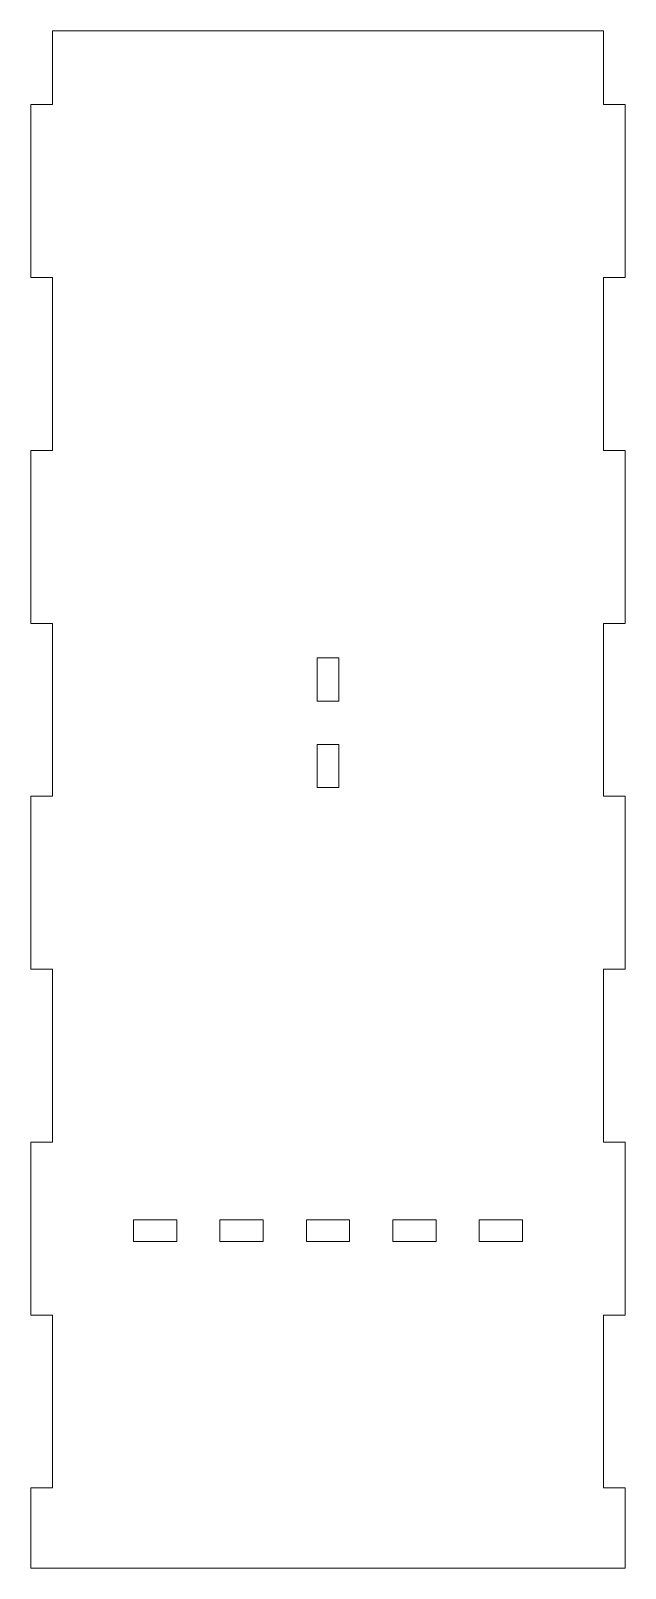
# Model space of a CAD drawing. Header units: inches. Extents: x -0.12 to 3.31, y 1.66 to 10.55.
import ezdxf

# ---------------------------------------------------------------- set-up
doc = ezdxf.new("R2010")
doc.units = ezdxf.units.IN
doc.header["$MEASUREMENT"] = 0

msp = doc.modelspace()

# ---------------------------------------------------------------- linework, layer by layer
at = {"color": 7, "linetype": 'Continuous', "lineweight": 15}
for p, q in [((0, 10.552), (0, 10.125)), ((3.189, 10.552), (0, 10.552)), ((3.189, 10.125), (3.189, 10.552)), ((-0.125, 10.125), (-0.125, 9.125)), ((0, 10.125), (-0.125, 10.125)), ((3.314, 10.125), (3.189, 10.125)), ((3.314, 9.125), (3.314, 10.125)), ((-0.125, 9.125), (0, 9.125)), ((0, 9.125), (0, 8.125)), ((3.189, 9.125), (3.314, 9.125)), ((3.189, 8.125), (3.189, 9.125)), ((-0.125, 8.125), (-0.125, 7.125)), ((0, 8.125), (-0.125, 8.125)), ((3.314, 8.125), (3.189, 8.125)), ((3.314, 7.125), (3.314, 8.125)), ((-0.125, 7.125), (0, 7.125)), ((0, 7.125), (0, 6.125)), ((3.189, 7.125), (3.314, 7.125)), ((3.189, 6.125), (3.189, 7.125)), ((1.657, 6.925), (1.532, 6.925)), ((1.532, 6.925), (1.532, 6.675)), ((1.657, 6.675), (1.657, 6.925)), ((1.532, 6.675), (1.657, 6.675)), ((1.657, 6.425), (1.532, 6.425)), ((1.532, 6.425), (1.532, 6.175)), ((1.657, 6.175), (1.657, 6.425)), ((1.532, 6.175), (1.657, 6.175)), ((-0.125, 6.125), (-0.125, 5.125)), ((0, 6.125), (-0.125, 6.125)), ((3.314, 6.125), (3.189, 6.125)), ((3.314, 5.125), (3.314, 6.125)), ((-0.125, 5.125), (0, 5.125)), ((0, 5.125), (0, 4.125)), ((3.189, 5.125), (3.314, 5.125)), ((3.189, 4.125), (3.189, 5.125)), ((-0.125, 4.125), (-0.125, 3.125)), ((0, 4.125), (-0.125, 4.125)), ((3.314, 4.125), (3.189, 4.125)), ((3.314, 3.125), (3.314, 4.125)), ((0.4695, 3.675), (0.4695, 3.55)), ((0.7195, 3.675), (0.4695, 3.675)), ((0.7195, 3.55), (0.7195, 3.675)), ((0.9695, 3.675), (0.9695, 3.55)), ((1.2195, 3.675), (0.9695, 3.675)), ((1.2195, 3.55), (1.2195, 3.675)), ((1.7195, 3.675), (1.4695, 3.675)), ((1.4695, 3.675), (1.4695, 3.55)), ((1.7195, 3.55), (1.7195, 3.675)), ((1.9695, 3.675), (1.9695, 3.55)), ((2.2195, 3.675), (1.9695, 3.675)), ((2.2195, 3.55), (2.2195, 3.675)), ((2.4695, 3.675), (2.4695, 3.55)), ((2.7195, 3.675), (2.4695, 3.675)), ((2.7195, 3.55), (2.7195, 3.675)), ((0.4695, 3.55), (0.7195, 3.55)), ((0.9695, 3.55), (1.2195, 3.55)), ((1.4695, 3.55), (1.7195, 3.55)), ((1.9695, 3.55), (2.2195, 3.55)), ((2.4695, 3.55), (2.7195, 3.55)), ((-0.125, 3.125), (0, 3.125)), ((0, 3.125), (0, 2.125)), ((3.189, 3.125), (3.314, 3.125)), ((3.189, 2.125), (3.189, 3.125)), ((-0.125, 2.125), (-0.125, 1.6604)), ((0, 2.125), (-0.125, 2.125)), ((3.314, 2.125), (3.189, 2.125)), ((3.314, 1.6604), (3.314, 2.125)), ((-0.125, 1.6604), (3.314, 1.6604))]:
    msp.add_line(p, q, dxfattribs=at)

doc.saveas('drawing.dxf')
